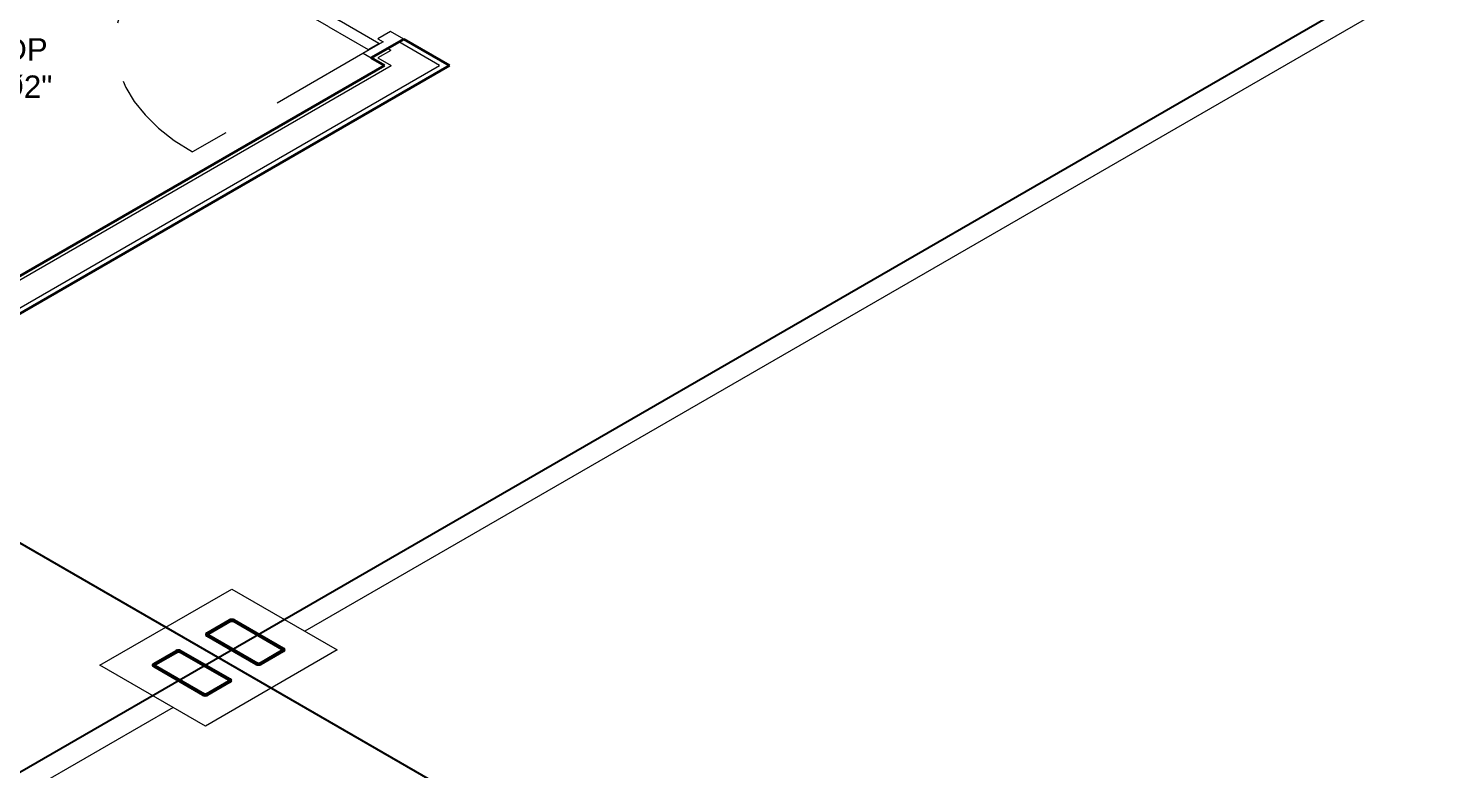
# Model space of a CAD drawing. Header units: metres. Extents: x 2 to 147, y 24 to 94.
# Drawn here: x 131.62 to 135.431, y 77.002 to 78.99 of the extents above; entities that cross this region are included whole.
import ezdxf

# ---------------------------------------------------------------- set-up
doc = ezdxf.new("R2010")
doc.units = ezdxf.units.M
doc.header["$MEASUREMENT"] = 0
doc.linetypes.add('Planta Arq. F1$0$HIDDEN', pattern=[9.525, 6.35, -3.175])
doc.layers.get('Defpoints').update_dxf_attribs({"color": 171})
doc.layers.add('A RES textos', color=2, linetype='Continuous')
doc.layers.add('CIRCUITOS', color=5, linetype='Continuous')
for name, color, linetype, lineweight in [('Planta Arq. F1$0$A-DOOR', 1, 'Continuous', 18), ('Planta Arq. F1$0$A-DOOR-HDLN', 1, 'Planta Arq. F1$0$HIDDEN', 9), ('Planta Arq. F1$0$A-FLOR', 1, 'Continuous', 18), ('Planta Arq. F1$0$A-GENM', 1, 'Continuous', 9), ('Planta Arq. F1$0$A-WALL', 1, 'Continuous', 18), ('Planta Arq. F1$0$S-COLS', 1, 'Continuous', 9), ('Planta Arq. F1$0$S-Pedestales', 1, 'Continuous', 9)]:
    doc.layers.add(name, color=color, linetype=linetype, lineweight=lineweight)
doc.styles.add('ARIAL', font='arial.ttf')

# ---------------------------------------------------------------- blocks, each defined once
blk = doc.blocks.new('Planta Arq. F1$0$M_HSS-Hollow Structural Section-Column - HSS203_2X101_6X4_8-V20-NPT 0_00 F1')
at = {"layer": 'Planta Arq. F1$0$S-COLS'}
h = blk.add_hatch(dxfattribs=at)
h.set_pattern_fill('FP_73', color=256, style=0, pattern_type=2)
h.set_pattern_definition([(225, (18.407, 8.594), (0.125865, -0.125865), []), (225, (18.407, 8.404), (0.125865, -0.125865), [])])
h.paths.add_polyline_path([(-0.0422, 0.1015), (-0.0484, 0.0989), (-0.051, 0.0927), (-0.0507, -0.0934), (-0.0484, -0.0989), (-0.0422, -0.1015), (0.0422, -0.1015), (0.0484, -0.0989), (0.051, -0.0927), (0.051, 0.0927), (0.0484, 0.0989), (0.0422, 0.1015)], flags=0)
h.paths.add_polyline_path([(-0.0422, 0.0971), (0.0422, 0.0971), (0.0453, 0.0958), (0.0466, 0.0927), (0.0463, -0.0934), (0.0453, -0.0958), (0.0422, -0.0971), (-0.0422, -0.0971), (-0.0453, -0.0958), (-0.0466, -0.0927), (-0.0466, 0.0927), (-0.0453, 0.0958)], flags=0)
at = {"layer": 'Planta Arq. F1$0$S-COLS', "lineweight": 40}
for p, q in [((-0.051, 0.0927), (-0.051, -0.0927)), ((-0.0466, -0.0927), (-0.0466, 0.0927)), ((0.0422, 0.1015), (-0.0422, 0.1015)), ((-0.0422, 0.0971), (0.0422, 0.0971)), ((0.0466, 0.0927), (0.0466, -0.0927)), ((0.051, -0.0927), (0.051, 0.0927)), ((0.0422, -0.0971), (-0.0422, -0.0971)), ((-0.0422, -0.1015), (0.0422, -0.1015))]:
    blk.add_line(p, q, dxfattribs=at)
for centre, radius, start, end in [((-0.0422, 0.0927), 0.00884, 90, 180), ((-0.0422, 0.0927), 0.00442, 90, 180), ((0.0422, 0.0927), 0.00884, 360, 90), ((0.0422, 0.0927), 0.00442, 0, 90), ((-0.0422, -0.0927), 0.00884, 180, 270), ((-0.0422, -0.0927), 0.00442, 180, 270), ((0.0422, -0.0927), 0.00442, 270, 0), ((0.0422, -0.0927), 0.00884, 270, 360)]:
    blk.add_arc(centre, radius, start, end, dxfattribs=at)
blk = doc.blocks.new('Planta Arq. F1$0$M_HSS-Hollow Structural Section-Column - HSS203_2X101_6X4_8-V21-NPT 0_00 F1')
at = {"layer": 'Planta Arq. F1$0$S-COLS'}
h = blk.add_hatch(dxfattribs=at)
h.set_pattern_fill('FP_74', color=256, style=0, pattern_type=2)
h.set_pattern_definition([(45, (-18.609, -8.594), (-0.125865, 0.125865), []), (45, (-18.609, -8.404), (-0.125865, 0.125865), [])])
h.paths.add_polyline_path([(0.0422, -0.1015), (0.0484, -0.0989), (0.051, -0.0927), (0.051, 0.0927), (0.0484, 0.0989), (0.0422, 0.1015), (-0.0422, 0.1015), (-0.0484, 0.0989), (-0.051, 0.0927), (-0.051, -0.0927), (-0.0484, -0.0989), (-0.0422, -0.1015), (-0.0045, -0.1015)], flags=0)
h.paths.add_polyline_path([(0.0422, -0.0971), (-0.0422, -0.0971), (-0.0453, -0.0958), (-0.0466, -0.0927), (-0.0463, 0.0934), (-0.0453, 0.0958), (-0.0422, 0.0971), (0.0422, 0.0971), (0.0453, 0.0958), (0.0466, 0.0927), (0.0466, -0.0927), (0.0453, -0.0958)], flags=0)
at = {"layer": 'Planta Arq. F1$0$S-COLS', "lineweight": 40}
for p, q in [((-0.051, -0.0927), (-0.051, 0.0927)), ((-0.0466, 0.0927), (-0.0466, -0.0927)), ((-0.0422, 0.1015), (0.0422, 0.1015)), ((0.0422, 0.0971), (-0.0422, 0.0971)), ((0.0466, -0.0927), (0.0466, 0.0927)), ((0.051, 0.0927), (0.051, -0.0927)), ((-0.0422, -0.0971), (0.0422, -0.0971)), ((0.0422, -0.1015), (-0.0422, -0.1015))]:
    blk.add_line(p, q, dxfattribs=at)
for centre, radius, start, end in [((-0.0422, 0.0927), 0.00884, 90, 180), ((-0.0422, 0.0927), 0.00442, 90, 180), ((0.0422, 0.0927), 0.00884, 0, 90), ((0.0422, 0.0927), 0.00442, 360, 90), ((-0.0422, -0.0927), 0.00884, 180, 270), ((-0.0422, -0.0927), 0.00442, 180, 270), ((0.0422, -0.0927), 0.00884, 270, 0), ((0.0422, -0.0927), 0.00442, 270, 360)]:
    blk.add_arc(centre, radius, start, end, dxfattribs=at)
blk = doc.blocks.new('Planta Arq. F1$0$PUERTA con marco y vidrio - 0_77 x 2_14 m-504284-NPT 0_00 F1')
at = {"layer": 'Planta Arq. F1$0$A-DOOR'}
for p, q in [((-0.335, 0.0619), (-0.385, 0.0619)), ((-0.385, 0.0619), (-0.385, -0.0619)), ((-0.335, 0.0131), (-0.335, 0.0619)), ((0.385, 0.0619), (0.335, 0.0619)), ((0.335, 0.0619), (0.335, 0.0131)), ((0.385, -0.0619), (0.385, 0.0619)), ((-0.355, -0.0619), (-0.355, 0.0131)), ((-0.355, 0.0131), (-0.335, 0.0131)), ((-0.202, 0), (-0.352, 0)), ((-0.352, 0), (-0.352, -0.04)), ((-0.202, 0), (0.202, 0)), ((0.352, 0), (0.202, 0)), ((0.335, 0.0131), (0.355, 0.0131)), ((0.355, 0.0131), (0.355, -0.0619)), ((0.352, -0.04), (0.352, 0)), ((-0.385, -0.0619), (-0.355, -0.0619)), ((-0.352, -0.04), (-0.202, -0.04)), ((0.202, -0.04), (-0.202, -0.04)), ((0.202, -0.04), (0.352, -0.04)), ((0.355, -0.0619), (0.385, -0.0619))]:
    blk.add_line(p, q, dxfattribs=at)
at = {"layer": 'Planta Arq. F1$0$A-DOOR-HDLN', "ltscale": 0.05}
blk.add_line((0.355, 0), (0.355, -0.71), dxfattribs=at)
blk.add_arc((0.355, 0), 0.71, 180, 270, dxfattribs=at)
at = {"layer": 'Planta Arq. F1$0$A-GENM'}
for p, q in [((-0.2675, 0.0725), (-0.2675, 0.008)), ((-0.105, 0.0725), (-0.2675, 0.0725)), ((-0.2425, 0.008), (-0.2425, 0.0475)), ((-0.2425, 0.0475), (-0.105, 0.0475)), ((-0.105, 0.0725), (-0.105, 0.07)), ((-0.105, 0.05), (-0.105, 0.07)), ((-0.105, 0.05), (-0.105, 0.0475)), ((-0.285, 0.008), (-0.285, 0)), ((-0.2849, 0.008), (-0.285, 0.008)), ((-0.285, 0.008), (-0.2825, 0.008)), ((-0.285, 0.006), (-0.285, 0)), ((-0.2825, 0.008), (-0.2275, 0.008)), ((-0.2275, 0.008), (-0.225, 0.008)), ((-0.225, 0.008), (-0.2251, 0.008)), ((-0.225, 0), (-0.225, 0.008)), ((-0.225, 0), (-0.225, 0.006)), ((-0.285, -0.04), (-0.285, -0.046)), ((-0.285, -0.04), (-0.285, -0.048)), ((-0.2825, -0.048), (-0.285, -0.048)), ((-0.285, -0.048), (-0.2849, -0.048)), ((-0.2275, -0.048), (-0.2825, -0.048)), ((-0.2675, -0.048), (-0.2675, -0.1125)), ((-0.2425, -0.0875), (-0.2425, -0.048)), ((-0.225, -0.048), (-0.2275, -0.048)), ((-0.2251, -0.048), (-0.225, -0.048)), ((-0.225, -0.046), (-0.225, -0.04)), ((-0.225, -0.048), (-0.225, -0.04)), ((-0.2675, -0.1125), (-0.105, -0.1125)), ((-0.105, -0.0875), (-0.2425, -0.0875)), ((-0.105, -0.0875), (-0.105, -0.09)), ((-0.105, -0.11), (-0.105, -0.09)), ((-0.105, -0.11), (-0.105, -0.1125))]:
    blk.add_line(p, q, dxfattribs=at)
for points, knots in [([(-0.265, 0.07), (-0.2652, 0.0702), (-0.2655, 0.0705), (-0.266, 0.071), (-0.2662, 0.0712), (-0.2664, 0.0714), (-0.2666, 0.0716), (-0.2667, 0.0717), (-0.2669, 0.0719), (-0.267, 0.072), (-0.2672, 0.0722), (-0.2673, 0.0723), (-0.2675, 0.0725), (-0.2675, 0.0725), (-0.2675, 0.0725)], [0, 0, 0, 0, 0.166667, 0.25, 0.333333, 0.375, 0.416667, 0.5, 0.541667, 0.583333, 0.666667, 0.75, 0.833333, 1, 1, 1, 1]), ([(-0.2425, 0.0475), (-0.2425, 0.0475), (-0.2425, 0.0475), (-0.2427, 0.0477), (-0.2428, 0.0478), (-0.243, 0.048), (-0.2431, 0.0481), (-0.2433, 0.0483), (-0.2435, 0.0485), (-0.2437, 0.0487), (-0.2439, 0.0489), (-0.2441, 0.0491), (-0.2445, 0.0495), (-0.2448, 0.0498), (-0.245, 0.05)], [0, 0, 0, 0, 0.166667, 0.25, 0.333333, 0.416667, 0.458333, 0.5, 0.583333, 0.666667, 0.708333, 0.75, 0.833333, 1, 1, 1, 1]), ([(-0.2675, -0.1125), (-0.2675, -0.1125), (-0.2675, -0.1125), (-0.2673, -0.1123), (-0.2672, -0.1122), (-0.267, -0.112), (-0.2669, -0.1119), (-0.2667, -0.1117), (-0.2665, -0.1115), (-0.2663, -0.1113), (-0.2661, -0.1111), (-0.2659, -0.1109), (-0.2655, -0.1105), (-0.2652, -0.1102), (-0.265, -0.11)], [0, 0, 0, 0, 0.166667, 0.25, 0.333333, 0.416667, 0.458333, 0.5, 0.583333, 0.666667, 0.708333, 0.75, 0.833333, 1, 1, 1, 1]), ([(-0.245, -0.09), (-0.2448, -0.0898), (-0.2445, -0.0895), (-0.244, -0.089), (-0.2438, -0.0888), (-0.2436, -0.0886), (-0.2434, -0.0884), (-0.2433, -0.0883), (-0.2431, -0.0881), (-0.243, -0.088), (-0.2428, -0.0878), (-0.2427, -0.0877), (-0.2425, -0.0875), (-0.2425, -0.0875), (-0.2425, -0.0875)], [0, 0, 0, 0, 0.166667, 0.25, 0.333333, 0.375, 0.416667, 0.5, 0.541667, 0.583333, 0.666667, 0.75, 0.833333, 1, 1, 1, 1])]:
    blk.add_open_spline(points, degree=3, knots=knots, dxfattribs=at)
blk = doc.blocks.new('Planta Arq. F1', base_point=(11.2303, 0.9813))
at = {"layer": 'Defpoints'}
for p, q in [((23.4803, 1.9583), (23.4803, -5.3745)), ((42.3143, -3.2187), (9.7117, -3.2187))]:
    blk.add_line(p, q, dxfattribs=at)
at = {"layer": 'Planta Arq. F1$0$A-FLOR'}
for p, q in [((23.2303, -3.2962), (17.7303, -3.2962)), ((29.2303, -3.2962), (23.7303, -3.2962))]:
    blk.add_line(p, q, dxfattribs=at)
at = {"layer": 'Planta Arq. F1$0$A-WALL', "lineweight": 40}
for p, q in [((25.8631, -1.5384), (25.7393, -1.5384)), ((25.7393, -1.5384), (25.7393, -1.5884)), ((25.8631, -1.7123), (25.8631, -1.5384)), ((25.7393, -1.5884), (23.5391, -1.5884)), ((22.956, -1.7123), (25.8631, -1.7123))]:
    blk.add_line(p, q, dxfattribs=at)
at = {"layer": 'Planta Arq. F1$0$A-WALL'}
for p, q in [((25.8012, -1.5511), (25.752, -1.5511)), ((25.752, -1.5511), (25.752, -1.6011)), ((25.8012, -1.5511), (25.8012, -1.5384)), ((25.8441, -1.6932), (25.8441, -1.5384)), ((23.5264, -1.6011), (25.752, -1.6011)), ((22.956, -1.6932), (25.8441, -1.6932))]:
    blk.add_line(p, q, dxfattribs=at)
at = {"layer": 'Planta Arq. F1$0$S-Pedestales'}
for p, q in [((23.2303, -3.0187), (23.7303, -3.0187)), ((23.2303, -3.4187), (23.2303, -3.0187)), ((23.7303, -3.0187), (23.7303, -3.4187)), ((23.7303, -3.4187), (23.2303, -3.4187))]:
    blk.add_line(p, q, dxfattribs=at)
at = {"layer": 'Planta Arq. F1$0$A-DOOR', "rotation": 270.0000000000008}
blk.add_blockref('Planta Arq. F1$0$PUERTA con marco y vidrio - 0_77 x 2_14 m-504284-NPT 0_00 F1', (25.8012, -1.1534), dxfattribs=at)
at = {"layer": 'Planta Arq. F1$0$S-COLS', "rotation": 180}
blk.add_blockref('Planta Arq. F1$0$M_HSS-Hollow Structural Section-Column - HSS203_2X101_6X4_8-V20-NPT 0_00 F1', (23.3793, -3.2187), dxfattribs=at)
at = {"layer": 'Planta Arq. F1$0$S-COLS'}
blk.add_blockref('Planta Arq. F1$0$M_HSS-Hollow Structural Section-Column - HSS203_2X101_6X4_8-V21-NPT 0_00 F1', (23.5813, -3.2187), dxfattribs=at)

msp = doc.modelspace()

# ---------------------------------------------------------------- block references
at = {"layer": 'CIRCUITOS', "color": 1, "extrusion": (0, 0.816497, 0.57735), "rotation": 225}
msp.add_blockref('Planta Arq. F1', (-120.4977, -38.1263, 63.6918), dxfattribs=at)

# ---------------------------------------------------------------- texts
at = {"layer": 'A RES textos', "insert": (131.613, 78.8827, 5.6425), "char_height": 0.06, "width": 0.16128, "attachment_point": 5, "style": 'ARIAL'}
msp.add_mtext('DP Ø2"', dxfattribs=at)

doc.saveas('drawing.dxf')
